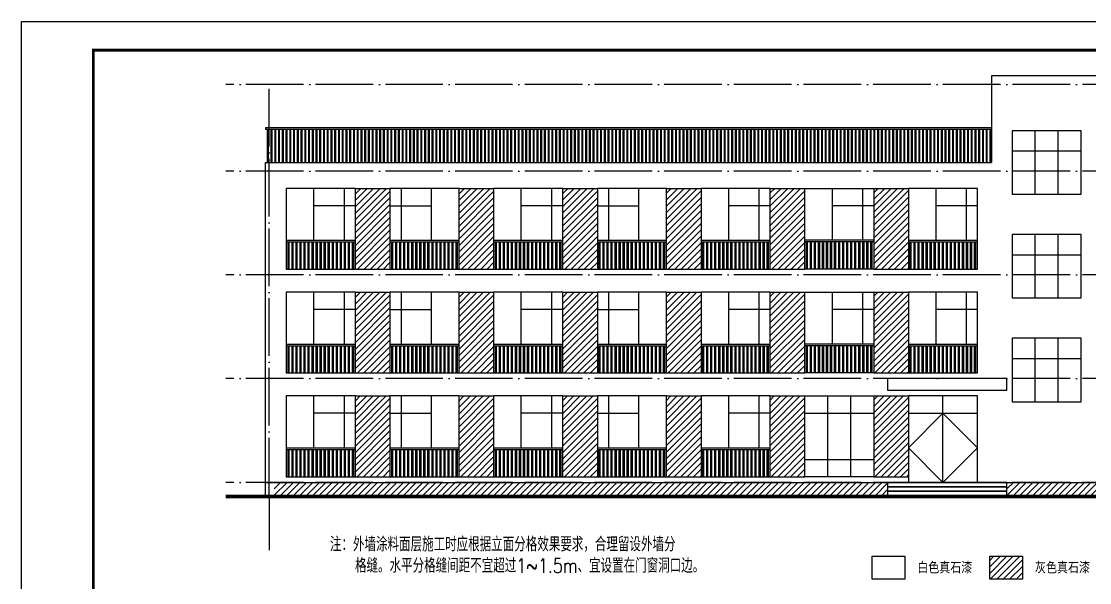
# Model space of a CAD drawing. Extents: x -695846 to 822170, y -413475 to 397179.
# Drawn here: x 335420 to 372511, y -44976 to -25509 of the extents above; entities that cross this region are included whole.
import ezdxf

# ---------------------------------------------------------------- set-up
doc = ezdxf.new("R2010")
doc.units = 0
doc.header["$LTSCALE"] = 1000
doc.header["$MEASUREMENT"] = 0
doc.linetypes.add('DOTE', pattern=[2.42, 2, -0.2, 0.02, -0.2])
for name, color, linetype in [('A-立面阳台栏杆', 157, 'Continuous'), ('AXIS', 3, 'Continuous'), ('BALCONY', 6, 'Continuous'), ('DOTE', 1, 'DOTE'), ('PUB_TEXT', 7, 'Continuous'), ('T-图框-175', 175, 'Continuous'), ('WINDOW', 4, 'Continuous')]:
    doc.layers.add(name, color=color, linetype=linetype)
doc.styles.add('-黑体', font='simhei.ttf', dxfattribs={"width": 0.8})
doc.styles.add('_HZTXT', font='txt.shx', dxfattribs={"width": 0.8, "bigfont": 'HZTXT.shx'})
pattern_1 = [(45, (-264000.7, -281280.83), (-112.2532, 112.2532), [])]
pattern_2 = [(45, (-264000.7, -281280.83), (-112.2532, 112.2532), [])]
pattern_3 = [(45, (-267600.7, -281280.83), (-112.2532, 112.2532), [])]

msp = doc.modelspace()

# ---------------------------------------------------------------- hatches: boundary and pattern name
h = msp.add_hatch()
h.set_pattern_fill('ANSI31', color=8, scale=100)
h.set_pattern_definition(pattern_3)
h.paths.add_polyline_path([(347018, -31301), (347018, -34101), (348218, -34101), (348218, -31301)])
h = msp.add_hatch()
h.set_pattern_fill('ANSI31', color=8, scale=100)
h.set_pattern_definition(pattern_1)
h.paths.add_polyline_path([(350618, -31301), (350618, -34101), (351818, -34101), (351818, -31301)])
h = msp.add_hatch()
h.set_pattern_fill('ANSI31', color=8, scale=100)
h.set_pattern_definition(pattern_1)
h.paths.add_polyline_path([(355418, -31301), (354218, -31301), (354218, -34101), (355418, -34101)])
h = msp.add_hatch()
h.set_pattern_fill('ANSI31', color=8, scale=100)
h.set_pattern_definition(pattern_1)
h.paths.add_polyline_path([(359018, -31301), (357818, -31301), (357818, -34101), (359018, -34101)])
h = msp.add_hatch()
h.set_pattern_fill('ANSI31', color=8, scale=100)
h.set_pattern_definition(pattern_1)
h.paths.add_polyline_path([(362618, -31301), (361418, -31301), (361418, -34101), (362618, -34101)])
h = msp.add_hatch()
h.set_pattern_fill('ANSI31', color=8, scale=100)
h.set_pattern_definition(pattern_2)
h.paths.add_polyline_path([(366218, -31301), (365018, -31301), (365018, -34101), (366218, -34101)])
h = msp.add_hatch()
h.set_pattern_fill('ANSI31', color=8, scale=100)
h.set_pattern_definition(pattern_3)
h.paths.add_polyline_path([(347018, -34901), (347018, -37701), (348218, -37701), (348218, -34901)])
h = msp.add_hatch()
h.set_pattern_fill('ANSI31', color=8, scale=100)
h.set_pattern_definition(pattern_1)
h.paths.add_polyline_path([(350618, -34901), (350618, -37701), (351818, -37701), (351818, -34901)])
h = msp.add_hatch()
h.set_pattern_fill('ANSI31', color=8, scale=100)
h.set_pattern_definition(pattern_1)
h.paths.add_polyline_path([(354218, -37701), (355418, -37701), (355418, -34901), (354218, -34901)])
h = msp.add_hatch()
h.set_pattern_fill('ANSI31', color=8, scale=100)
h.set_pattern_definition(pattern_1)
h.paths.add_polyline_path([(359018, -34901), (357818, -34901), (357818, -37701), (359018, -37701)])
h = msp.add_hatch()
h.set_pattern_fill('ANSI31', color=8, scale=100)
h.set_pattern_definition(pattern_1)
h.paths.add_polyline_path([(362618, -34901), (361418, -34901), (361418, -37701), (362618, -37701)])
h = msp.add_hatch()
h.set_pattern_fill('ANSI31', color=8, scale=100)
h.set_pattern_definition(pattern_2)
h.paths.add_polyline_path([(366218, -34901), (365018, -34901), (365018, -37701), (366218, -37701)])
h = msp.add_hatch()
h.set_pattern_fill('ANSI31', color=8, scale=100)
h.set_pattern_definition(pattern_3)
h.paths.add_polyline_path([(347018, -38501), (347018, -41301), (348218, -41301), (348218, -38501)])
h = msp.add_hatch()
h.set_pattern_fill('ANSI31', color=8, scale=100)
h.set_pattern_definition(pattern_1)
h.paths.add_polyline_path([(350618, -38501), (350618, -41301), (351818, -41301), (351818, -38501)])
h = msp.add_hatch()
h.set_pattern_fill('ANSI31', color=8, scale=100)
h.set_pattern_definition(pattern_1)
h.paths.add_polyline_path([(355418, -38501), (354218, -38501), (354218, -41301), (355418, -41301)])
h = msp.add_hatch()
h.set_pattern_fill('ANSI31', color=8, scale=100)
h.set_pattern_definition(pattern_1)
h.paths.add_polyline_path([(357818, -41301), (359018, -41301), (359018, -38501), (357818, -38501)])
h = msp.add_hatch()
h.set_pattern_fill('ANSI31', color=8, scale=100)
h.set_pattern_definition(pattern_1)
h.paths.add_polyline_path([(362618, -38501), (361418, -38501), (361418, -41301), (362618, -41301)])
h = msp.add_hatch()
h.set_pattern_fill('ANSI31', color=8, scale=100)
h.set_pattern_definition(pattern_2)
h.paths.add_polyline_path([(366218, -38501), (365018, -38501), (365018, -41301), (366218, -41301)])
h = msp.add_hatch()
h.set_pattern_fill('ANSI31', color=8, scale=100)
h.set_pattern_definition(pattern_1)
h.paths.add_polyline_path([(365498, -41801), (365498, -41651), (365498, -41501), (344198, -41501), (344198, -41951), (365498, -41951)])
h = msp.add_hatch()
h.set_pattern_fill('ANSI31', color=8, scale=100)
h.set_pattern_definition([(45, (-263700.71, -281280.83), (-112.2532, 112.2532), [])])
h.paths.add_polyline_path([(380138, -41501), (369638, -41501), (369638, -41651), (369638, -41801), (369638, -41951), (380138, -41951)])
h = msp.add_hatch()
h.set_pattern_fill('ANSI31', color=8, scale=100)
h.set_pattern_definition([(45, (-170356.42, -279397.33), (-112.2532, 112.2532), [])])
h.paths.add_polyline_path([(369042, -44059), (370181, -44059), (370181, -44860), (369042, -44860)])

# ---------------------------------------------------------------- linework, layer by layer
for p, q in [((369098, -27401), (369098, -30401)), ((372938, -27401), (369098, -27401)), ((343898, -41951), (343898, -30401)), ((381518, -41951), (342518, -41951))]:
    msp.add_line(p, q)
at = {"color": 8}
for p, q in [((347018, -31301), (348218, -31301)), ((350618, -31301), (351818, -31301)), ((347018, -34101), (348218, -34101)), ((350618, -34101), (351818, -34101)), ((347018, -34901), (348218, -34901)), ((350618, -34901), (351818, -34901)), ((347018, -37701), (348218, -37701)), ((350618, -37701), (351818, -37701)), ((347018, -38501), (348218, -38501)), ((350618, -38501), (351818, -38501)), ((343898, -41501), (380138, -41501)), ((347018, -41301), (348218, -41301)), ((350618, -41301), (351818, -41301))]:
    msp.add_line(p, q, dxfattribs=at)
msp.add_lwpolyline([(343898, -30401), (369098, -30401)])
for points in [[(344618, -34101), (347018, -34101), (347018, -31301), (344618, -31301)], [(348218, -34101), (350618, -34101), (350618, -31301), (348218, -31301)], [(351818, -34101), (354218, -34101), (354218, -31301), (351818, -31301)], [(355418, -34101), (357818, -34101), (357818, -31301), (355418, -31301)], [(359018, -34101), (361418, -34101), (361418, -31301), (359018, -31301)], [(365018, -34101), (362618, -34101), (362618, -31301), (365018, -31301)], [(366218, -34101), (368618, -34101), (368618, -31301), (366218, -31301)], [(344618, -37701), (347018, -37701), (347018, -34901), (344618, -34901)], [(348218, -37701), (350618, -37701), (350618, -34901), (348218, -34901)], [(351818, -37701), (354218, -37701), (354218, -34901), (351818, -34901)], [(355418, -37701), (357818, -37701), (357818, -34901), (355418, -34901)], [(359018, -37701), (361418, -37701), (361418, -34901), (359018, -34901)], [(365018, -37701), (362618, -37701), (362618, -34901), (365018, -34901)], [(366218, -37701), (368618, -37701), (368618, -34901), (366218, -34901)], [(365498, -38301), (369638, -38301), (369638, -37901), (365498, -37901)], [(344618, -41301), (347018, -41301), (347018, -38501), (344618, -38501)], [(348218, -41301), (350618, -41301), (350618, -38501), (348218, -38501)], [(351818, -41301), (354218, -41301), (354218, -38501), (351818, -38501)], [(355418, -41301), (357818, -41301), (357818, -38501), (355418, -38501)], [(359018, -41301), (361418, -41301), (361418, -38501), (359018, -38501)], [(365498, -41651), (369638, -41651), (369638, -41501), (365498, -41501)], [(365498, -41801), (369638, -41801), (369638, -41651), (365498, -41651)], [(365498, -41951), (369638, -41951), (369638, -41801), (365498, -41801)], [(364955, -44059), (366094, -44059), (366094, -44860), (364955, -44860)], [(369042, -44059), (370181, -44059), (370181, -44860), (369042, -44860)]]:
    msp.add_lwpolyline(points, close=True)
for points in [[(354218, -31301), (355418, -31301)], [(357818, -31301), (359018, -31301)], [(361418, -31301), (362618, -31301)], [(365018, -31301), (366218, -31301)], [(354218, -34101), (355418, -34101)], [(357818, -34101), (359018, -34101)], [(361418, -34101), (362618, -34101)], [(365018, -34101), (366218, -34101)], [(354218, -34901), (355418, -34901)], [(357818, -34901), (359018, -34901)], [(361418, -34901), (362618, -34901)], [(365018, -34901), (366218, -34901)], [(354218, -37701), (355418, -37701)], [(357818, -37701), (359018, -37701)], [(361418, -37701), (362618, -37701)], [(365018, -37701), (366218, -37701)], [(354218, -38501), (355418, -38501)], [(357818, -38501), (359018, -38501)], [(361418, -38501), (362618, -38501)], [(365018, -38501), (366218, -38501)], [(367418, -39101), (368618, -40301), (367418, -41501), (366218, -40301), (367418, -39101)], [(354218, -41301), (355418, -41301)], [(357818, -41301), (359018, -41301)], [(361418, -41301), (362618, -41301)], [(365018, -41301), (366218, -41301)]]:
    msp.add_lwpolyline(points, dxfattribs=at)
at = {"const_width": 100}
msp.add_lwpolyline([(381518, -42001), (342518, -42001)], dxfattribs=at)
at = {"layer": 'A-立面阳台栏杆'}
for p, q in [((343898, -29201), (343898, -29261)), ((344618, -33101), (347018, -33101)), ((344618, -33161), (347018, -33161)), ((348218, -33101), (350618, -33101)), ((348218, -33161), (350618, -33161)), ((351818, -33101), (354218, -33101)), ((351818, -33161), (354218, -33161)), ((355418, -33101), (357818, -33101)), ((355418, -33161), (357818, -33161)), ((359018, -33101), (361418, -33101)), ((359018, -33161), (361418, -33161)), ((365018, -33101), (362618, -33101)), ((365018, -33161), (362618, -33161)), ((366218, -33101), (368618, -33101)), ((366218, -33161), (368618, -33161)), ((344618, -36701), (347018, -36701)), ((348218, -36701), (350618, -36701)), ((351818, -36701), (354218, -36701)), ((355418, -36701), (357818, -36701)), ((359018, -36701), (361418, -36701)), ((365018, -36701), (362618, -36701)), ((366218, -36701), (368618, -36701)), ((344618, -36761), (347018, -36761)), ((348218, -36761), (350618, -36761)), ((351818, -36761), (354218, -36761)), ((355418, -36761), (357818, -36761)), ((359018, -36761), (361418, -36761)), ((365018, -36761), (362618, -36761)), ((366218, -36761), (368618, -36761)), ((344618, -40301), (347018, -40301)), ((344618, -40361), (347018, -40361)), ((348218, -40301), (350618, -40301)), ((348218, -40361), (350618, -40361)), ((351818, -40301), (354218, -40301)), ((351818, -40361), (354218, -40361)), ((355418, -40301), (357818, -40301)), ((355418, -40361), (357818, -40361)), ((359018, -40301), (361418, -40301)), ((359018, -40361), (361418, -40361))]:
    msp.add_line(p, q, dxfattribs=at)
for points in [[(369098, -29201), (343898, -29201)], [(369098, -29261), (343898, -29261)], [(343968, -30401), (343968, -29261)], [(343998, -30401), (343998, -29261)], [(344098, -30401), (344098, -29261)], [(344128, -30401), (344128, -29261)], [(344228, -30401), (344228, -29261)], [(344258, -30401), (344258, -29261)], [(344358, -30401), (344358, -29261)], [(344388, -30401), (344388, -29261)], [(344488, -30401), (344488, -29261)], [(344518, -30401), (344518, -29261)], [(344618, -30401), (344618, -29261)], [(344648, -30401), (344648, -29261)], [(344748, -30401), (344748, -29261)], [(344778, -30401), (344778, -29261)], [(344878, -30401), (344878, -29261)], [(344908, -30401), (344908, -29261)], [(345008, -30401), (345008, -29261)], [(345038, -30401), (345038, -29261)], [(345138, -30401), (345138, -29261)], [(345168, -30401), (345168, -29261)], [(345268, -30401), (345268, -29261)], [(345298, -30401), (345298, -29261)], [(345398, -30401), (345398, -29261)], [(345428, -30401), (345428, -29261)], [(345528, -30401), (345528, -29261)], [(345558, -30401), (345558, -29261)], [(345658, -30401), (345658, -29261)], [(345688, -30401), (345688, -29261)], [(345788, -30401), (345788, -29261)], [(345818, -30401), (345818, -29261)], [(345918, -30401), (345918, -29261)], [(345948, -30401), (345948, -29261)], [(346048, -30401), (346048, -29261)], [(346078, -30401), (346078, -29261)], [(346178, -30401), (346178, -29261)], [(346208, -30401), (346208, -29261)], [(346308, -30401), (346308, -29261)], [(346338, -30401), (346338, -29261)], [(346438, -30401), (346438, -29261)], [(346468, -30401), (346468, -29261)], [(346568, -30401), (346568, -29261)], [(346598, -30401), (346598, -29261)], [(346698, -30401), (346698, -29261)], [(346728, -30401), (346728, -29261)], [(346828, -30401), (346828, -29261)], [(346858, -30401), (346858, -29261)], [(346958, -30401), (346958, -29261)], [(346988, -30401), (346988, -29261)], [(347088, -30401), (347088, -29261)], [(347118, -30401), (347118, -29261)], [(347218, -30401), (347218, -29261)], [(347248, -30401), (347248, -29261)], [(347348, -30401), (347348, -29261)], [(347378, -30401), (347378, -29261)], [(347478, -30401), (347478, -29261)], [(347508, -30401), (347508, -29261)], [(347608, -30401), (347608, -29261)], [(347638, -30401), (347638, -29261)], [(347738, -30401), (347738, -29261)], [(347768, -30401), (347768, -29261)], [(347868, -30401), (347868, -29261)], [(347898, -30401), (347898, -29261)], [(347998, -30401), (347998, -29261)], [(348028, -30401), (348028, -29261)], [(348128, -30401), (348128, -29261)], [(348158, -30401), (348158, -29261)], [(348258, -30401), (348258, -29261)], [(348288, -30401), (348288, -29261)], [(348388, -30401), (348388, -29261)], [(348418, -30401), (348418, -29261)], [(348518, -30401), (348518, -29261)], [(348548, -30401), (348548, -29261)], [(348648, -30401), (348648, -29261)], [(348678, -30401), (348678, -29261)], [(348778, -30401), (348778, -29261)], [(348808, -30401), (348808, -29261)], [(348908, -30401), (348908, -29261)], [(348938, -30401), (348938, -29261)], [(349038, -30401), (349038, -29261)], [(349068, -30401), (349068, -29261)], [(349168, -30401), (349168, -29261)], [(349198, -30401), (349198, -29261)], [(349298, -30401), (349298, -29261)], [(349328, -30401), (349328, -29261)], [(349428, -30401), (349428, -29261)], [(349458, -30401), (349458, -29261)], [(349558, -30401), (349558, -29261)], [(349588, -30401), (349588, -29261)], [(349688, -30401), (349688, -29261)], [(349718, -30401), (349718, -29261)], [(349818, -30401), (349818, -29261)], [(349848, -30401), (349848, -29261)], [(349948, -30401), (349948, -29261)], [(349978, -30401), (349978, -29261)], [(350078, -30401), (350078, -29261)], [(350108, -30401), (350108, -29261)], [(350208, -30401), (350208, -29261)], [(350238, -30401), (350238, -29261)], [(350338, -30401), (350338, -29261)], [(350368, -30401), (350368, -29261)], [(350468, -30401), (350468, -29261)], [(350498, -30401), (350498, -29261)], [(350598, -30401), (350598, -29261)], [(350628, -30401), (350628, -29261)], [(350728, -30401), (350728, -29261)], [(350758, -30401), (350758, -29261)], [(350858, -30401), (350858, -29261)], [(350888, -30401), (350888, -29261)], [(350988, -30401), (350988, -29261)], [(351018, -30401), (351018, -29261)], [(351118, -30401), (351118, -29261)], [(351148, -30401), (351148, -29261)], [(351248, -30401), (351248, -29261)], [(351278, -30401), (351278, -29261)], [(351378, -30401), (351378, -29261)], [(351408, -30401), (351408, -29261)], [(351508, -30401), (351508, -29261)], [(351538, -30401), (351538, -29261)], [(351638, -30401), (351638, -29261)], [(351668, -30401), (351668, -29261)], [(351768, -30401), (351768, -29261)], [(351798, -30401), (351798, -29261)], [(351898, -30401), (351898, -29261)], [(351928, -30401), (351928, -29261)], [(352028, -30401), (352028, -29261)], [(352058, -30401), (352058, -29261)], [(352158, -30401), (352158, -29261)], [(352188, -30401), (352188, -29261)], [(352288, -30401), (352288, -29261)], [(352318, -30401), (352318, -29261)], [(352418, -30401), (352418, -29261)], [(352448, -30401), (352448, -29261)], [(352548, -30401), (352548, -29261)], [(352578, -30401), (352578, -29261)], [(352678, -30401), (352678, -29261)], [(352708, -30401), (352708, -29261)], [(352808, -30401), (352808, -29261)], [(352838, -30401), (352838, -29261)], [(352938, -30401), (352938, -29261)], [(352968, -30401), (352968, -29261)], [(353068, -30401), (353068, -29261)], [(353098, -30401), (353098, -29261)], [(353198, -30401), (353198, -29261)], [(353228, -30401), (353228, -29261)], [(353328, -30401), (353328, -29261)], [(353358, -30401), (353358, -29261)], [(353458, -30401), (353458, -29261)], [(353488, -30401), (353488, -29261)], [(353588, -30401), (353588, -29261)], [(353618, -30401), (353618, -29261)], [(353718, -30401), (353718, -29261)], [(353748, -30401), (353748, -29261)], [(353848, -30401), (353848, -29261)], [(353878, -30401), (353878, -29261)], [(353978, -30401), (353978, -29261)], [(354008, -30401), (354008, -29261)], [(354108, -30401), (354108, -29261)], [(354138, -30401), (354138, -29261)], [(354238, -30401), (354238, -29261)], [(354268, -30401), (354268, -29261)], [(354368, -30401), (354368, -29261)], [(354398, -30401), (354398, -29261)], [(354498, -30401), (354498, -29261)], [(354528, -30401), (354528, -29261)], [(354628, -30401), (354628, -29261)], [(354658, -30401), (354658, -29261)], [(354758, -30401), (354758, -29261)], [(354788, -30401), (354788, -29261)], [(354888, -30401), (354888, -29261)], [(354918, -30401), (354918, -29261)], [(355018, -30401), (355018, -29261)], [(355048, -30401), (355048, -29261)], [(355148, -30401), (355148, -29261)], [(355178, -30401), (355178, -29261)], [(355278, -30401), (355278, -29261)], [(355308, -30401), (355308, -29261)], [(355408, -30401), (355408, -29261)], [(355438, -30401), (355438, -29261)], [(355538, -30401), (355538, -29261)], [(355568, -30401), (355568, -29261)], [(355668, -30401), (355668, -29261)], [(355698, -30401), (355698, -29261)], [(355798, -30401), (355798, -29261)], [(355828, -30401), (355828, -29261)], [(355928, -30401), (355928, -29261)], [(355958, -30401), (355958, -29261)], [(356058, -30401), (356058, -29261)], [(356088, -30401), (356088, -29261)], [(356188, -30401), (356188, -29261)], [(356218, -30401), (356218, -29261)], [(356318, -30401), (356318, -29261)], [(356348, -30401), (356348, -29261)], [(356448, -30401), (356448, -29261)], [(356478, -30401), (356478, -29261)], [(356578, -30401), (356578, -29261)], [(356608, -30401), (356608, -29261)], [(356708, -30401), (356708, -29261)], [(356738, -30401), (356738, -29261)], [(356838, -30401), (356838, -29261)], [(356868, -30401), (356868, -29261)], [(356968, -30401), (356968, -29261)], [(356998, -30401), (356998, -29261)], [(357098, -30401), (357098, -29261)], [(357128, -30401), (357128, -29261)], [(357228, -30401), (357228, -29261)], [(357258, -30401), (357258, -29261)], [(357358, -30401), (357358, -29261)], [(357388, -30401), (357388, -29261)], [(357488, -30401), (357488, -29261)], [(357518, -30401), (357518, -29261)], [(357618, -30401), (357618, -29261)], [(357648, -30401), (357648, -29261)], [(357748, -30401), (357748, -29261)], [(357778, -30401), (357778, -29261)], [(357878, -30401), (357878, -29261)], [(357908, -30401), (357908, -29261)], [(358008, -30401), (358008, -29261)], [(358038, -30401), (358038, -29261)], [(358138, -30401), (358138, -29261)], [(358168, -30401), (358168, -29261)], [(358268, -30401), (358268, -29261)], [(358298, -30401), (358298, -29261)], [(358398, -30401), (358398, -29261)], [(358428, -30401), (358428, -29261)], [(358528, -30401), (358528, -29261)], [(358558, -30401), (358558, -29261)], [(358658, -30401), (358658, -29261)], [(358688, -30401), (358688, -29261)], [(358788, -30401), (358788, -29261)], [(358818, -30401), (358818, -29261)], [(358918, -30401), (358918, -29261)], [(358948, -30401), (358948, -29261)], [(359048, -30401), (359048, -29261)], [(359078, -30401), (359078, -29261)], [(359178, -30401), (359178, -29261)], [(359208, -30401), (359208, -29261)], [(359308, -30401), (359308, -29261)], [(359338, -30401), (359338, -29261)], [(359438, -30401), (359438, -29261)], [(359468, -30401), (359468, -29261)], [(359568, -30401), (359568, -29261)], [(359598, -30401), (359598, -29261)], [(359698, -30401), (359698, -29261)], [(359728, -30401), (359728, -29261)], [(359828, -30401), (359828, -29261)], [(359858, -30401), (359858, -29261)], [(359958, -30401), (359958, -29261)], [(359988, -30401), (359988, -29261)], [(360088, -30401), (360088, -29261)], [(360118, -30401), (360118, -29261)], [(360218, -30401), (360218, -29261)], [(360248, -30401), (360248, -29261)], [(360348, -30401), (360348, -29261)], [(360378, -30401), (360378, -29261)], [(360478, -30401), (360478, -29261)], [(360508, -30401), (360508, -29261)], [(360608, -30401), (360608, -29261)], [(360638, -30401), (360638, -29261)], [(360738, -30401), (360738, -29261)], [(360768, -30401), (360768, -29261)], [(360868, -30401), (360868, -29261)], [(360898, -30401), (360898, -29261)], [(360998, -30401), (360998, -29261)], [(361028, -30401), (361028, -29261)], [(361128, -30401), (361128, -29261)], [(361158, -30401), (361158, -29261)], [(361258, -30401), (361258, -29261)], [(361288, -30401), (361288, -29261)], [(361388, -30401), (361388, -29261)], [(361418, -30401), (361418, -29261)], [(361518, -30401), (361518, -29261)], [(361548, -30401), (361548, -29261)], [(361648, -30401), (361648, -29261)], [(361678, -30401), (361678, -29261)], [(361778, -30401), (361778, -29261)], [(361808, -30401), (361808, -29261)], [(361908, -30401), (361908, -29261)], [(361938, -30401), (361938, -29261)], [(362038, -30401), (362038, -29261)], [(362068, -30401), (362068, -29261)], [(362168, -30401), (362168, -29261)], [(362198, -30401), (362198, -29261)], [(362298, -30401), (362298, -29261)], [(362328, -30401), (362328, -29261)], [(362428, -30401), (362428, -29261)], [(362458, -30401), (362458, -29261)], [(362558, -30401), (362558, -29261)], [(362588, -30401), (362588, -29261)], [(362688, -30401), (362688, -29261)], [(362718, -30401), (362718, -29261)], [(362818, -30401), (362818, -29261)], [(362848, -30401), (362848, -29261)], [(362948, -30401), (362948, -29261)], [(362978, -30401), (362978, -29261)], [(363078, -30401), (363078, -29261)], [(363108, -30401), (363108, -29261)], [(363208, -30401), (363208, -29261)], [(363238, -30401), (363238, -29261)], [(363338, -30401), (363338, -29261)], [(363368, -30401), (363368, -29261)], [(363468, -30401), (363468, -29261)], [(363498, -30401), (363498, -29261)], [(363598, -30401), (363598, -29261)], [(363628, -30401), (363628, -29261)], [(363728, -30401), (363728, -29261)], [(363758, -30401), (363758, -29261)], [(363858, -30401), (363858, -29261)], [(363888, -30401), (363888, -29261)], [(363988, -30401), (363988, -29261)], [(364018, -30401), (364018, -29261)], [(364118, -30401), (364118, -29261)], [(364148, -30401), (364148, -29261)], [(364248, -30401), (364248, -29261)], [(364278, -30401), (364278, -29261)], [(364378, -30401), (364378, -29261)], [(364408, -30401), (364408, -29261)], [(364508, -30401), (364508, -29261)], [(364538, -30401), (364538, -29261)], [(364638, -30401), (364638, -29261)], [(364668, -30401), (364668, -29261)], [(364768, -30401), (364768, -29261)], [(364798, -30401), (364798, -29261)], [(364898, -30401), (364898, -29261)], [(364928, -30401), (364928, -29261)], [(365028, -30401), (365028, -29261)], [(365058, -30401), (365058, -29261)], [(365158, -30401), (365158, -29261)], [(365188, -30401), (365188, -29261)], [(365288, -30401), (365288, -29261)], [(365318, -30401), (365318, -29261)], [(365418, -30401), (365418, -29261)], [(365448, -30401), (365448, -29261)], [(365548, -30401), (365548, -29261)], [(365578, -30401), (365578, -29261)], [(365678, -30401), (365678, -29261)], [(365708, -30401), (365708, -29261)], [(365808, -30401), (365808, -29261)], [(365838, -30401), (365838, -29261)], [(365938, -30401), (365938, -29261)], [(365968, -30401), (365968, -29261)], [(366068, -30401), (366068, -29261)], [(366098, -30401), (366098, -29261)], [(366198, -30401), (366198, -29261)], [(366228, -30401), (366228, -29261)], [(366328, -30401), (366328, -29261)], [(366358, -30401), (366358, -29261)], [(366458, -30401), (366458, -29261)], [(366488, -30401), (366488, -29261)], [(366588, -30401), (366588, -29261)], [(366618, -30401), (366618, -29261)], [(366718, -30401), (366718, -29261)], [(366748, -30401), (366748, -29261)], [(366848, -30401), (366848, -29261)], [(366878, -30401), (366878, -29261)], [(366978, -30401), (366978, -29261)], [(367008, -30401), (367008, -29261)], [(367108, -30401), (367108, -29261)], [(367138, -30401), (367138, -29261)], [(367238, -30401), (367238, -29261)], [(367268, -30401), (367268, -29261)], [(367368, -30401), (367368, -29261)], [(367398, -30401), (367398, -29261)], [(367498, -30401), (367498, -29261)], [(367528, -30401), (367528, -29261)], [(367628, -30401), (367628, -29261)], [(367658, -30401), (367658, -29261)], [(367758, -30401), (367758, -29261)], [(367788, -30401), (367788, -29261)], [(367888, -30401), (367888, -29261)], [(367918, -30401), (367918, -29261)], [(368018, -30401), (368018, -29261)], [(368048, -30401), (368048, -29261)], [(368148, -30401), (368148, -29261)], [(368178, -30401), (368178, -29261)], [(368278, -30401), (368278, -29261)], [(368308, -30401), (368308, -29261)], [(368408, -30401), (368408, -29261)], [(368438, -30401), (368438, -29261)], [(368538, -30401), (368538, -29261)], [(368568, -30401), (368568, -29261)], [(368668, -30401), (368668, -29261)], [(368698, -30401), (368698, -29261)], [(368798, -30401), (368798, -29261)], [(368828, -30401), (368828, -29261)], [(368928, -30401), (368928, -29261)], [(368958, -30401), (368958, -29261)], [(369058, -30401), (369058, -29261)], [(369088, -30401), (369088, -29261)], [(344678, -34101), (344678, -33161)], [(344718, -34101), (344718, -33161)], [(344818, -34101), (344818, -33161)], [(344858, -34101), (344858, -33161)], [(344958, -34101), (344958, -33161)], [(344998, -34101), (344998, -33161)], [(345098, -34101), (345098, -33161)], [(345138, -34101), (345138, -33161)], [(345238, -34101), (345238, -33161)], [(345278, -34101), (345278, -33161)], [(345378, -34101), (345378, -33161)], [(345418, -34101), (345418, -33161)], [(345518, -34101), (345518, -33161)], [(345558, -34101), (345558, -33161)], [(345658, -34101), (345658, -33161)], [(345698, -34101), (345698, -33161)], [(345798, -34101), (345798, -33161)], [(345838, -34101), (345838, -33161)], [(345938, -34101), (345938, -33161)], [(345978, -34101), (345978, -33161)], [(346078, -34101), (346078, -33161)], [(346118, -34101), (346118, -33161)], [(346218, -34101), (346218, -33161)], [(346258, -34101), (346258, -33161)], [(346358, -34101), (346358, -33161)], [(346398, -34101), (346398, -33161)], [(346498, -34101), (346498, -33161)], [(346538, -34101), (346538, -33161)], [(346638, -34101), (346638, -33161)], [(346678, -34101), (346678, -33161)], [(346778, -34101), (346778, -33161)], [(346818, -34101), (346818, -33161)], [(346918, -34101), (346918, -33161)], [(346958, -34101), (346958, -33161)], [(348278, -34101), (348278, -33161)], [(348318, -34101), (348318, -33161)], [(348418, -34101), (348418, -33161)], [(348458, -34101), (348458, -33161)], [(348558, -34101), (348558, -33161)], [(348598, -34101), (348598, -33161)], [(348698, -34101), (348698, -33161)], [(348738, -34101), (348738, -33161)], [(348838, -34101), (348838, -33161)], [(348878, -34101), (348878, -33161)], [(348978, -34101), (348978, -33161)], [(349018, -34101), (349018, -33161)], [(349118, -34101), (349118, -33161)], [(349158, -34101), (349158, -33161)], [(349258, -34101), (349258, -33161)], [(349298, -34101), (349298, -33161)], [(349398, -34101), (349398, -33161)], [(349438, -34101), (349438, -33161)], [(349538, -34101), (349538, -33161)], [(349578, -34101), (349578, -33161)], [(349678, -34101), (349678, -33161)], [(349718, -34101), (349718, -33161)], [(349818, -34101), (349818, -33161)], [(349858, -34101), (349858, -33161)], [(349958, -34101), (349958, -33161)], [(349998, -34101), (349998, -33161)], [(350098, -34101), (350098, -33161)], [(350138, -34101), (350138, -33161)], [(350238, -34101), (350238, -33161)], [(350278, -34101), (350278, -33161)], [(350378, -34101), (350378, -33161)], [(350418, -34101), (350418, -33161)], [(350518, -34101), (350518, -33161)], [(350558, -34101), (350558, -33161)], [(351878, -34101), (351878, -33161)], [(351918, -34101), (351918, -33161)], [(352018, -34101), (352018, -33161)], [(352058, -34101), (352058, -33161)], [(352158, -34101), (352158, -33161)], [(352198, -34101), (352198, -33161)], [(352298, -34101), (352298, -33161)], [(352338, -34101), (352338, -33161)], [(352438, -34101), (352438, -33161)], [(352478, -34101), (352478, -33161)], [(352578, -34101), (352578, -33161)], [(352618, -34101), (352618, -33161)], [(352718, -34101), (352718, -33161)], [(352758, -34101), (352758, -33161)], [(352858, -34101), (352858, -33161)], [(352898, -34101), (352898, -33161)], [(352998, -34101), (352998, -33161)], [(353038, -34101), (353038, -33161)], [(353138, -34101), (353138, -33161)], [(353178, -34101), (353178, -33161)], [(353278, -34101), (353278, -33161)], [(353318, -34101), (353318, -33161)], [(353418, -34101), (353418, -33161)], [(353458, -34101), (353458, -33161)], [(353558, -34101), (353558, -33161)], [(353598, -34101), (353598, -33161)], [(353698, -34101), (353698, -33161)], [(353738, -34101), (353738, -33161)], [(353838, -34101), (353838, -33161)], [(353878, -34101), (353878, -33161)], [(353978, -34101), (353978, -33161)], [(354018, -34101), (354018, -33161)], [(354118, -34101), (354118, -33161)], [(354158, -34101), (354158, -33161)], [(355478, -34101), (355478, -33161)], [(355518, -34101), (355518, -33161)], [(355618, -34101), (355618, -33161)], [(355658, -34101), (355658, -33161)], [(355758, -34101), (355758, -33161)], [(355798, -34101), (355798, -33161)], [(355898, -34101), (355898, -33161)], [(355938, -34101), (355938, -33161)], [(356038, -34101), (356038, -33161)], [(356078, -34101), (356078, -33161)], [(356178, -34101), (356178, -33161)], [(356218, -34101), (356218, -33161)], [(356318, -34101), (356318, -33161)], [(356358, -34101), (356358, -33161)], [(356458, -34101), (356458, -33161)], [(356498, -34101), (356498, -33161)], [(356598, -34101), (356598, -33161)], [(356638, -34101), (356638, -33161)], [(356738, -34101), (356738, -33161)], [(356778, -34101), (356778, -33161)], [(356878, -34101), (356878, -33161)], [(356918, -34101), (356918, -33161)], [(357018, -34101), (357018, -33161)], [(357058, -34101), (357058, -33161)], [(357158, -34101), (357158, -33161)], [(357198, -34101), (357198, -33161)], [(357298, -34101), (357298, -33161)], [(357338, -34101), (357338, -33161)], [(357438, -34101), (357438, -33161)], [(357478, -34101), (357478, -33161)], [(357578, -34101), (357578, -33161)], [(357618, -34101), (357618, -33161)], [(357718, -34101), (357718, -33161)], [(357758, -34101), (357758, -33161)], [(359078, -34101), (359078, -33161)], [(359118, -34101), (359118, -33161)], [(359218, -34101), (359218, -33161)], [(359258, -34101), (359258, -33161)], [(359358, -34101), (359358, -33161)], [(359398, -34101), (359398, -33161)], [(359498, -34101), (359498, -33161)], [(359538, -34101), (359538, -33161)], [(359638, -34101), (359638, -33161)], [(359678, -34101), (359678, -33161)], [(359778, -34101), (359778, -33161)], [(359818, -34101), (359818, -33161)], [(359918, -34101), (359918, -33161)], [(359958, -34101), (359958, -33161)], [(360058, -34101), (360058, -33161)], [(360098, -34101), (360098, -33161)], [(360198, -34101), (360198, -33161)], [(360238, -34101), (360238, -33161)], [(360338, -34101), (360338, -33161)], [(360378, -34101), (360378, -33161)], [(360478, -34101), (360478, -33161)], [(360518, -34101), (360518, -33161)], [(360618, -34101), (360618, -33161)], [(360658, -34101), (360658, -33161)], [(360758, -34101), (360758, -33161)], [(360798, -34101), (360798, -33161)], [(360898, -34101), (360898, -33161)], [(360938, -34101), (360938, -33161)], [(361038, -34101), (361038, -33161)], [(361078, -34101), (361078, -33161)], [(361178, -34101), (361178, -33161)], [(361218, -34101), (361218, -33161)], [(361318, -34101), (361318, -33161)], [(361358, -34101), (361358, -33161)], [(362678, -34101), (362678, -33161)], [(362718, -34101), (362718, -33161)], [(362818, -34101), (362818, -33161)], [(362858, -34101), (362858, -33161)], [(362958, -34101), (362958, -33161)], [(362998, -34101), (362998, -33161)], [(363098, -34101), (363098, -33161)], [(363138, -34101), (363138, -33161)], [(363238, -34101), (363238, -33161)], [(363278, -34101), (363278, -33161)], [(363378, -34101), (363378, -33161)], [(363418, -34101), (363418, -33161)], [(363518, -34101), (363518, -33161)], [(363558, -34101), (363558, -33161)], [(363658, -34101), (363658, -33161)], [(363698, -34101), (363698, -33161)], [(363798, -34101), (363798, -33161)], [(363838, -34101), (363838, -33161)], [(363938, -34101), (363938, -33161)], [(363978, -34101), (363978, -33161)], [(364078, -34101), (364078, -33161)], [(364118, -34101), (364118, -33161)], [(364218, -34101), (364218, -33161)], [(364258, -34101), (364258, -33161)], [(364358, -34101), (364358, -33161)], [(364398, -34101), (364398, -33161)], [(364498, -34101), (364498, -33161)], [(364538, -34101), (364538, -33161)], [(364638, -34101), (364638, -33161)], [(364678, -34101), (364678, -33161)], [(364778, -34101), (364778, -33161)], [(364818, -34101), (364818, -33161)], [(364918, -34101), (364918, -33161)], [(364958, -34101), (364958, -33161)], [(366278, -34101), (366278, -33161)], [(366318, -34101), (366318, -33161)], [(366418, -34101), (366418, -33161)], [(366458, -34101), (366458, -33161)], [(366558, -34101), (366558, -33161)], [(366598, -34101), (366598, -33161)], [(366698, -34101), (366698, -33161)], [(366738, -34101), (366738, -33161)], [(366838, -34101), (366838, -33161)], [(366878, -34101), (366878, -33161)], [(366978, -34101), (366978, -33161)], [(367018, -34101), (367018, -33161)], [(367118, -34101), (367118, -33161)], [(367158, -34101), (367158, -33161)], [(367258, -34101), (367258, -33161)], [(367298, -34101), (367298, -33161)], [(367398, -34101), (367398, -33161)], [(367438, -34101), (367438, -33161)], [(367538, -34101), (367538, -33161)], [(367578, -34101), (367578, -33161)], [(367678, -34101), (367678, -33161)], [(367718, -34101), (367718, -33161)], [(367818, -34101), (367818, -33161)], [(367858, -34101), (367858, -33161)], [(367958, -34101), (367958, -33161)], [(367998, -34101), (367998, -33161)], [(368098, -34101), (368098, -33161)], [(368138, -34101), (368138, -33161)], [(368238, -34101), (368238, -33161)], [(368278, -34101), (368278, -33161)], [(368378, -34101), (368378, -33161)], [(368418, -34101), (368418, -33161)], [(368518, -34101), (368518, -33161)], [(368558, -34101), (368558, -33161)], [(344678, -37701), (344678, -36761)], [(344718, -37701), (344718, -36761)], [(344818, -37701), (344818, -36761)], [(344858, -37701), (344858, -36761)], [(344958, -37701), (344958, -36761)], [(344998, -37701), (344998, -36761)], [(345098, -37701), (345098, -36761)], [(345138, -37701), (345138, -36761)], [(345238, -37701), (345238, -36761)], [(345278, -37701), (345278, -36761)], [(345378, -37701), (345378, -36761)], [(345418, -37701), (345418, -36761)], [(345518, -37701), (345518, -36761)], [(345558, -37701), (345558, -36761)], [(345658, -37701), (345658, -36761)], [(345698, -37701), (345698, -36761)], [(345798, -37701), (345798, -36761)], [(345838, -37701), (345838, -36761)], [(345938, -37701), (345938, -36761)], [(345978, -37701), (345978, -36761)], [(346078, -37701), (346078, -36761)], [(346118, -37701), (346118, -36761)], [(346218, -37701), (346218, -36761)], [(346258, -37701), (346258, -36761)], [(346358, -37701), (346358, -36761)], [(346398, -37701), (346398, -36761)], [(346498, -37701), (346498, -36761)], [(346538, -37701), (346538, -36761)], [(346638, -37701), (346638, -36761)], [(346678, -37701), (346678, -36761)], [(346778, -37701), (346778, -36761)], [(346818, -37701), (346818, -36761)], [(346918, -37701), (346918, -36761)], [(346958, -37701), (346958, -36761)], [(348278, -37701), (348278, -36761)], [(348318, -37701), (348318, -36761)], [(348418, -37701), (348418, -36761)], [(348458, -37701), (348458, -36761)], [(348558, -37701), (348558, -36761)], [(348598, -37701), (348598, -36761)], [(348698, -37701), (348698, -36761)], [(348738, -37701), (348738, -36761)], [(348838, -37701), (348838, -36761)], [(348878, -37701), (348878, -36761)], [(348978, -37701), (348978, -36761)], [(349018, -37701), (349018, -36761)], [(349118, -37701), (349118, -36761)], [(349158, -37701), (349158, -36761)], [(349258, -37701), (349258, -36761)], [(349298, -37701), (349298, -36761)], [(349398, -37701), (349398, -36761)], [(349438, -37701), (349438, -36761)], [(349538, -37701), (349538, -36761)], [(349578, -37701), (349578, -36761)], [(349678, -37701), (349678, -36761)], [(349718, -37701), (349718, -36761)], [(349818, -37701), (349818, -36761)], [(349858, -37701), (349858, -36761)], [(349958, -37701), (349958, -36761)], [(349998, -37701), (349998, -36761)], [(350098, -37701), (350098, -36761)], [(350138, -37701), (350138, -36761)], [(350238, -37701), (350238, -36761)], [(350278, -37701), (350278, -36761)], [(350378, -37701), (350378, -36761)], [(350418, -37701), (350418, -36761)], [(350518, -37701), (350518, -36761)], [(350558, -37701), (350558, -36761)], [(351878, -37701), (351878, -36761)], [(351918, -37701), (351918, -36761)], [(352018, -37701), (352018, -36761)], [(352058, -37701), (352058, -36761)], [(352158, -37701), (352158, -36761)], [(352198, -37701), (352198, -36761)], [(352298, -37701), (352298, -36761)], [(352338, -37701), (352338, -36761)], [(352438, -37701), (352438, -36761)], [(352478, -37701), (352478, -36761)], [(352578, -37701), (352578, -36761)], [(352618, -37701), (352618, -36761)], [(352718, -37701), (352718, -36761)], [(352758, -37701), (352758, -36761)], [(352858, -37701), (352858, -36761)], [(352898, -37701), (352898, -36761)], [(352998, -37701), (352998, -36761)], [(353038, -37701), (353038, -36761)], [(353138, -37701), (353138, -36761)], [(353178, -37701), (353178, -36761)], [(353278, -37701), (353278, -36761)], [(353318, -37701), (353318, -36761)], [(353418, -37701), (353418, -36761)], [(353458, -37701), (353458, -36761)], [(353558, -37701), (353558, -36761)], [(353598, -37701), (353598, -36761)], [(353698, -37701), (353698, -36761)], [(353738, -37701), (353738, -36761)], [(353838, -37701), (353838, -36761)], [(353878, -37701), (353878, -36761)], [(353978, -37701), (353978, -36761)], [(354018, -37701), (354018, -36761)], [(354118, -37701), (354118, -36761)], [(354158, -37701), (354158, -36761)], [(355478, -37701), (355478, -36761)], [(355518, -37701), (355518, -36761)], [(355618, -37701), (355618, -36761)], [(355658, -37701), (355658, -36761)], [(355758, -37701), (355758, -36761)], [(355798, -37701), (355798, -36761)], [(355898, -37701), (355898, -36761)], [(355938, -37701), (355938, -36761)], [(356038, -37701), (356038, -36761)], [(356078, -37701), (356078, -36761)], [(356178, -37701), (356178, -36761)], [(356218, -37701), (356218, -36761)], [(356318, -37701), (356318, -36761)], [(356358, -37701), (356358, -36761)], [(356458, -37701), (356458, -36761)], [(356498, -37701), (356498, -36761)], [(356598, -37701), (356598, -36761)], [(356638, -37701), (356638, -36761)], [(356738, -37701), (356738, -36761)], [(356778, -37701), (356778, -36761)], [(356878, -37701), (356878, -36761)], [(356918, -37701), (356918, -36761)], [(357018, -37701), (357018, -36761)], [(357058, -37701), (357058, -36761)], [(357158, -37701), (357158, -36761)], [(357198, -37701), (357198, -36761)], [(357298, -37701), (357298, -36761)], [(357338, -37701), (357338, -36761)], [(357438, -37701), (357438, -36761)], [(357478, -37701), (357478, -36761)], [(357578, -37701), (357578, -36761)], [(357618, -37701), (357618, -36761)], [(357718, -37701), (357718, -36761)], [(357758, -37701), (357758, -36761)], [(359078, -37701), (359078, -36761)], [(359118, -37701), (359118, -36761)], [(359218, -37701), (359218, -36761)], [(359258, -37701), (359258, -36761)], [(359358, -37701), (359358, -36761)], [(359398, -37701), (359398, -36761)], [(359498, -37701), (359498, -36761)], [(359538, -37701), (359538, -36761)], [(359638, -37701), (359638, -36761)], [(359678, -37701), (359678, -36761)], [(359778, -37701), (359778, -36761)], [(359818, -37701), (359818, -36761)], [(359918, -37701), (359918, -36761)], [(359958, -37701), (359958, -36761)], [(360058, -37701), (360058, -36761)], [(360098, -37701), (360098, -36761)], [(360198, -37701), (360198, -36761)], [(360238, -37701), (360238, -36761)], [(360338, -37701), (360338, -36761)], [(360378, -37701), (360378, -36761)], [(360478, -37701), (360478, -36761)], [(360518, -37701), (360518, -36761)], [(360618, -37701), (360618, -36761)], [(360658, -37701), (360658, -36761)], [(360758, -37701), (360758, -36761)], [(360798, -37701), (360798, -36761)], [(360898, -37701), (360898, -36761)], [(360938, -37701), (360938, -36761)], [(361038, -37701), (361038, -36761)], [(361078, -37701), (361078, -36761)], [(361178, -37701), (361178, -36761)], [(361218, -37701), (361218, -36761)], [(361318, -37701), (361318, -36761)], [(361358, -37701), (361358, -36761)], [(362678, -37701), (362678, -36761)], [(362718, -37701), (362718, -36761)], [(362818, -37701), (362818, -36761)], [(362858, -37701), (362858, -36761)], [(362958, -37701), (362958, -36761)], [(362998, -37701), (362998, -36761)], [(363098, -37701), (363098, -36761)], [(363138, -37701), (363138, -36761)], [(363238, -37701), (363238, -36761)], [(363278, -37701), (363278, -36761)], [(363378, -37701), (363378, -36761)], [(363418, -37701), (363418, -36761)], [(363518, -37701), (363518, -36761)], [(363558, -37701), (363558, -36761)], [(363658, -37701), (363658, -36761)], [(363698, -37701), (363698, -36761)], [(363798, -37701), (363798, -36761)], [(363838, -37701), (363838, -36761)], [(363938, -37701), (363938, -36761)], [(363978, -37701), (363978, -36761)], [(364078, -37701), (364078, -36761)], [(364118, -37701), (364118, -36761)], [(364218, -37701), (364218, -36761)], [(364258, -37701), (364258, -36761)], [(364358, -37701), (364358, -36761)], [(364398, -37701), (364398, -36761)], [(364498, -37701), (364498, -36761)], [(364538, -37701), (364538, -36761)], [(364638, -37701), (364638, -36761)], [(364678, -37701), (364678, -36761)], [(364778, -37701), (364778, -36761)], [(364818, -37701), (364818, -36761)], [(364918, -37701), (364918, -36761)], [(364958, -37701), (364958, -36761)], [(366278, -37701), (366278, -36761)], [(366318, -37701), (366318, -36761)], [(366418, -37701), (366418, -36761)], [(366458, -37701), (366458, -36761)], [(366558, -37701), (366558, -36761)], [(366598, -37701), (366598, -36761)], [(366698, -37701), (366698, -36761)], [(366738, -37701), (366738, -36761)], [(366838, -37701), (366838, -36761)], [(366878, -37701), (366878, -36761)], [(366978, -37701), (366978, -36761)], [(367018, -37701), (367018, -36761)], [(367118, -37701), (367118, -36761)], [(367158, -37701), (367158, -36761)], [(367258, -37701), (367258, -36761)], [(367298, -37701), (367298, -36761)], [(367398, -37701), (367398, -36761)], [(367438, -37701), (367438, -36761)], [(367538, -37701), (367538, -36761)], [(367578, -37701), (367578, -36761)], [(367678, -37701), (367678, -36761)], [(367718, -37701), (367718, -36761)], [(367818, -37701), (367818, -36761)], [(367858, -37701), (367858, -36761)], [(367958, -37701), (367958, -36761)], [(367998, -37701), (367998, -36761)], [(368098, -37701), (368098, -36761)], [(368138, -37701), (368138, -36761)], [(368238, -37701), (368238, -36761)], [(368278, -37701), (368278, -36761)], [(368378, -37701), (368378, -36761)], [(368418, -37701), (368418, -36761)], [(368518, -37701), (368518, -36761)], [(368558, -37701), (368558, -36761)], [(344678, -41301), (344678, -40361)], [(344718, -41301), (344718, -40361)], [(344818, -41301), (344818, -40361)], [(344858, -41301), (344858, -40361)], [(344958, -41301), (344958, -40361)], [(344998, -41301), (344998, -40361)], [(345098, -41301), (345098, -40361)], [(345138, -41301), (345138, -40361)], [(345238, -41301), (345238, -40361)], [(345278, -41301), (345278, -40361)], [(345378, -41301), (345378, -40361)], [(345418, -41301), (345418, -40361)], [(345518, -41301), (345518, -40361)], [(345558, -41301), (345558, -40361)], [(345658, -41301), (345658, -40361)], [(345698, -41301), (345698, -40361)], [(345798, -41301), (345798, -40361)], [(345838, -41301), (345838, -40361)], [(345938, -41301), (345938, -40361)], [(345978, -41301), (345978, -40361)], [(346078, -41301), (346078, -40361)], [(346118, -41301), (346118, -40361)], [(346218, -41301), (346218, -40361)], [(346258, -41301), (346258, -40361)], [(346358, -41301), (346358, -40361)], [(346398, -41301), (346398, -40361)], [(346498, -41301), (346498, -40361)], [(346538, -41301), (346538, -40361)], [(346638, -41301), (346638, -40361)], [(346678, -41301), (346678, -40361)], [(346778, -41301), (346778, -40361)], [(346818, -41301), (346818, -40361)], [(346918, -41301), (346918, -40361)], [(346958, -41301), (346958, -40361)], [(348278, -41301), (348278, -40361)], [(348318, -41301), (348318, -40361)], [(348418, -41301), (348418, -40361)], [(348458, -41301), (348458, -40361)], [(348558, -41301), (348558, -40361)], [(348598, -41301), (348598, -40361)], [(348698, -41301), (348698, -40361)], [(348738, -41301), (348738, -40361)], [(348838, -41301), (348838, -40361)], [(348878, -41301), (348878, -40361)], [(348978, -41301), (348978, -40361)], [(349018, -41301), (349018, -40361)], [(349118, -41301), (349118, -40361)], [(349158, -41301), (349158, -40361)], [(349258, -41301), (349258, -40361)], [(349298, -41301), (349298, -40361)], [(349398, -41301), (349398, -40361)], [(349438, -41301), (349438, -40361)], [(349538, -41301), (349538, -40361)], [(349578, -41301), (349578, -40361)], [(349678, -41301), (349678, -40361)], [(349718, -41301), (349718, -40361)], [(349818, -41301), (349818, -40361)], [(349858, -41301), (349858, -40361)], [(349958, -41301), (349958, -40361)], [(349998, -41301), (349998, -40361)], [(350098, -41301), (350098, -40361)], [(350138, -41301), (350138, -40361)], [(350238, -41301), (350238, -40361)], [(350278, -41301), (350278, -40361)], [(350378, -41301), (350378, -40361)], [(350418, -41301), (350418, -40361)], [(350518, -41301), (350518, -40361)], [(350558, -41301), (350558, -40361)], [(351878, -41301), (351878, -40361)], [(351918, -41301), (351918, -40361)], [(352018, -41301), (352018, -40361)], [(352058, -41301), (352058, -40361)], [(352158, -41301), (352158, -40361)], [(352198, -41301), (352198, -40361)], [(352298, -41301), (352298, -40361)], [(352338, -41301), (352338, -40361)], [(352438, -41301), (352438, -40361)], [(352478, -41301), (352478, -40361)], [(352578, -41301), (352578, -40361)], [(352618, -41301), (352618, -40361)], [(352718, -41301), (352718, -40361)], [(352758, -41301), (352758, -40361)], [(352858, -41301), (352858, -40361)], [(352898, -41301), (352898, -40361)], [(352998, -41301), (352998, -40361)], [(353038, -41301), (353038, -40361)], [(353138, -41301), (353138, -40361)], [(353178, -41301), (353178, -40361)], [(353278, -41301), (353278, -40361)], [(353318, -41301), (353318, -40361)], [(353418, -41301), (353418, -40361)], [(353458, -41301), (353458, -40361)], [(353558, -41301), (353558, -40361)], [(353598, -41301), (353598, -40361)], [(353698, -41301), (353698, -40361)], [(353738, -41301), (353738, -40361)], [(353838, -41301), (353838, -40361)], [(353878, -41301), (353878, -40361)], [(353978, -41301), (353978, -40361)], [(354018, -41301), (354018, -40361)], [(354118, -41301), (354118, -40361)], [(354158, -41301), (354158, -40361)], [(355478, -41301), (355478, -40361)], [(355518, -41301), (355518, -40361)], [(355618, -41301), (355618, -40361)], [(355658, -41301), (355658, -40361)], [(355758, -41301), (355758, -40361)], [(355798, -41301), (355798, -40361)], [(355898, -41301), (355898, -40361)], [(355938, -41301), (355938, -40361)], [(356038, -41301), (356038, -40361)], [(356078, -41301), (356078, -40361)], [(356178, -41301), (356178, -40361)], [(356218, -41301), (356218, -40361)], [(356318, -41301), (356318, -40361)], [(356358, -41301), (356358, -40361)], [(356458, -41301), (356458, -40361)], [(356498, -41301), (356498, -40361)], [(356598, -41301), (356598, -40361)], [(356638, -41301), (356638, -40361)], [(356738, -41301), (356738, -40361)], [(356778, -41301), (356778, -40361)], [(356878, -41301), (356878, -40361)], [(356918, -41301), (356918, -40361)], [(357018, -41301), (357018, -40361)], [(357058, -41301), (357058, -40361)], [(357158, -41301), (357158, -40361)], [(357198, -41301), (357198, -40361)], [(357298, -41301), (357298, -40361)], [(357338, -41301), (357338, -40361)], [(357438, -41301), (357438, -40361)], [(357478, -41301), (357478, -40361)], [(357578, -41301), (357578, -40361)], [(357618, -41301), (357618, -40361)], [(357718, -41301), (357718, -40361)], [(357758, -41301), (357758, -40361)], [(359078, -41301), (359078, -40361)], [(359118, -41301), (359118, -40361)], [(359218, -41301), (359218, -40361)], [(359258, -41301), (359258, -40361)], [(359358, -41301), (359358, -40361)], [(359398, -41301), (359398, -40361)], [(359498, -41301), (359498, -40361)], [(359538, -41301), (359538, -40361)], [(359638, -41301), (359638, -40361)], [(359678, -41301), (359678, -40361)], [(359778, -41301), (359778, -40361)], [(359818, -41301), (359818, -40361)], [(359918, -41301), (359918, -40361)], [(359958, -41301), (359958, -40361)], [(360058, -41301), (360058, -40361)], [(360098, -41301), (360098, -40361)], [(360198, -41301), (360198, -40361)], [(360238, -41301), (360238, -40361)], [(360338, -41301), (360338, -40361)], [(360378, -41301), (360378, -40361)], [(360478, -41301), (360478, -40361)], [(360518, -41301), (360518, -40361)], [(360618, -41301), (360618, -40361)], [(360658, -41301), (360658, -40361)], [(360758, -41301), (360758, -40361)], [(360798, -41301), (360798, -40361)], [(360898, -41301), (360898, -40361)], [(360938, -41301), (360938, -40361)], [(361038, -41301), (361038, -40361)], [(361078, -41301), (361078, -40361)], [(361178, -41301), (361178, -40361)], [(361218, -41301), (361218, -40361)], [(361318, -41301), (361318, -40361)], [(361358, -41301), (361358, -40361)]]:
    msp.add_lwpolyline(points, dxfattribs=at)
at = {"layer": 'AXIS'}
msp.add_line((344018, -41951), (344018, -43851), dxfattribs=at)
at = {"layer": 'DOTE'}
for p, q in [((381518, -27701), (342518, -27701)), ((344018, -41951), (344018, -27701)), ((381518, -30701), (342518, -30701)), ((381518, -34301), (342518, -34301)), ((381518, -37901), (342518, -37901)), ((381518, -41501), (342518, -41501))]:
    msp.add_line(p, q, dxfattribs=at)
at = {"layer": 'T-图框-175'}
msp.add_lwpolyline([(335420, -67509), (335420, -25509), (394820, -25509), (394820, -67509)], close=True, dxfattribs=at)
at = {"layer": 'T-图框-175', "const_width": 100}
msp.add_lwpolyline([(337920, -66509), (393820, -66509), (393820, -26509), (337920, -26509)], close=True, dxfattribs=at)
at = {"layer": 'WINDOW'}
for points in [[(369818, -31501), (372218, -31501), (372218, -29301), (369818, -29301)], [(369818, -35101), (372218, -35101), (372218, -32901), (369818, -32901)], [(369818, -38701), (372218, -38701), (372218, -36501), (369818, -36501)], [(365018, -41301), (362618, -41301), (362618, -38501), (365018, -38501)], [(366218, -41501), (368618, -41501), (368618, -38501), (366218, -38501)]]:
    msp.add_lwpolyline(points, close=True, dxfattribs=at)
for points in [[(370618, -31501), (370618, -29301)], [(371418, -31501), (371418, -29301)], [(369818, -30001), (372218, -30001)], [(370618, -35101), (370618, -32901)], [(371418, -35101), (371418, -32901)], [(369818, -33601), (372218, -33601)], [(370618, -38701), (370618, -36501)], [(371418, -38701), (371418, -36501)], [(369818, -37201), (372218, -37201)], [(363418, -41301), (363418, -38501)], [(364218, -41301), (364218, -38501)], [(367418, -41501), (367418, -38501)], [(362618, -39101), (365018, -39101)], [(366218, -39101), (368618, -39101)], [(362618, -40701), (365018, -40701)]]:
    msp.add_lwpolyline(points, dxfattribs=at)
at = {"layer": 'WINDOW', "color": 8}
for points in [[(345578, -33101), (345578, -31301), (345578, -31301)], [(346628, -31301), (346628, -33101)], [(348608, -31301), (348608, -33101)], [(349658, -33101), (349658, -31301), (349658, -31301)], [(352778, -33101), (352778, -31301), (352778, -31301)], [(353828, -31301), (353828, -33101)], [(355808, -31301), (355808, -33101)], [(356858, -33101), (356858, -31301), (356858, -31301)], [(359978, -33101), (359978, -31301), (359978, -31301)], [(361028, -31301), (361028, -33101)], [(363578, -33101), (363578, -31301), (363578, -31301)], [(364628, -31301), (364628, -33101)], [(367178, -33101), (367178, -31301), (367178, -31301)], [(368228, -31301), (368228, -33101)], [(347018, -31901), (345578, -31901)], [(348218, -31901), (349658, -31901)], [(354218, -31901), (352778, -31901)], [(355418, -31901), (356858, -31901)], [(361418, -31901), (359978, -31901)], [(365018, -31901), (363578, -31901)], [(368618, -31901), (367178, -31901)], [(345578, -36701), (345578, -34901), (345578, -34901)], [(346628, -34901), (346628, -36701)], [(348608, -34901), (348608, -36701)], [(349658, -36701), (349658, -34901), (349658, -34901)], [(352778, -36701), (352778, -34901), (352778, -34901)], [(353828, -34901), (353828, -36701)], [(355808, -34901), (355808, -36701)], [(356858, -36701), (356858, -34901), (356858, -34901)], [(359978, -36701), (359978, -34901), (359978, -34901)], [(361028, -34901), (361028, -36701)], [(363578, -36701), (363578, -34901), (363578, -34901)], [(364628, -34901), (364628, -36701)], [(367178, -36701), (367178, -34901), (367178, -34901)], [(368228, -34901), (368228, -36701)], [(347018, -35501), (345578, -35501)], [(348218, -35501), (349658, -35501)], [(354218, -35501), (352778, -35501)], [(355418, -35501), (356858, -35501)], [(361418, -35501), (359978, -35501)], [(365018, -35501), (363578, -35501)], [(368618, -35501), (367178, -35501)], [(345578, -40301), (345578, -38501), (345578, -38501)], [(346628, -38501), (346628, -40301)], [(348608, -38501), (348608, -40301)], [(349658, -40301), (349658, -38501), (349658, -38501)], [(352778, -40301), (352778, -38501), (352778, -38501)], [(353828, -38501), (353828, -40301)], [(355808, -38501), (355808, -40301)], [(356858, -40301), (356858, -38501), (356858, -38501)], [(359978, -40301), (359978, -38501), (359978, -38501)], [(361028, -38501), (361028, -40301)], [(347018, -39101), (345578, -39101)], [(348218, -39101), (349658, -39101)], [(354218, -39101), (352778, -39101)], [(355418, -39101), (356858, -39101)], [(361418, -39101), (359978, -39101)]]:
    msp.add_lwpolyline(points, dxfattribs=at)

# ---------------------------------------------------------------- texts
at = {"layer": 'BALCONY', "color": 3, "style": '_HZTXT', "width": 0.8}
for s, p in [('注：外墙涂料面层施工时应根据立面分格效果要求，合理留设外墙分', (346133, -43896)), ('格缝。水平分格缝间距不宜超过1~1.5m、宜设置在门窗洞口边。', (347005, -44636))]:
    msp.add_text(s, height=500, dxfattribs=at).set_placement(p)
at = {"layer": 'PUB_TEXT', "style": '-黑体', "width": 0.8}
for s, p in [('白色真石漆', (366527, -44620, -343)), ('灰色真石漆', (370613, -44620, -343))]:
    msp.add_text(s, height=350, dxfattribs=at).set_placement(p)

doc.saveas('drawing.dxf')
